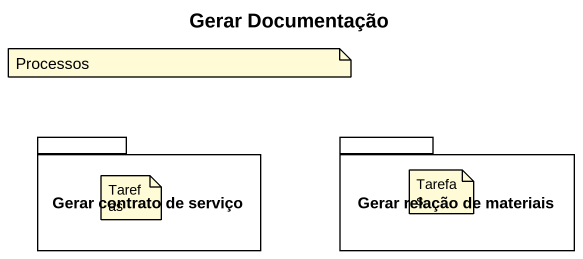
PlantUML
@startuml
title Gerar Documentação
package "Gerar contrato de serviço" as Gerar_contrato_de_serviço {
}
package "Gerar relação de materiais" as Gerar_relação_de_materiais {
}
note as N1
  Processos
end note
note as N2
  Tarefas
end note
note as N3
  Tarefas
end note
@enduml
